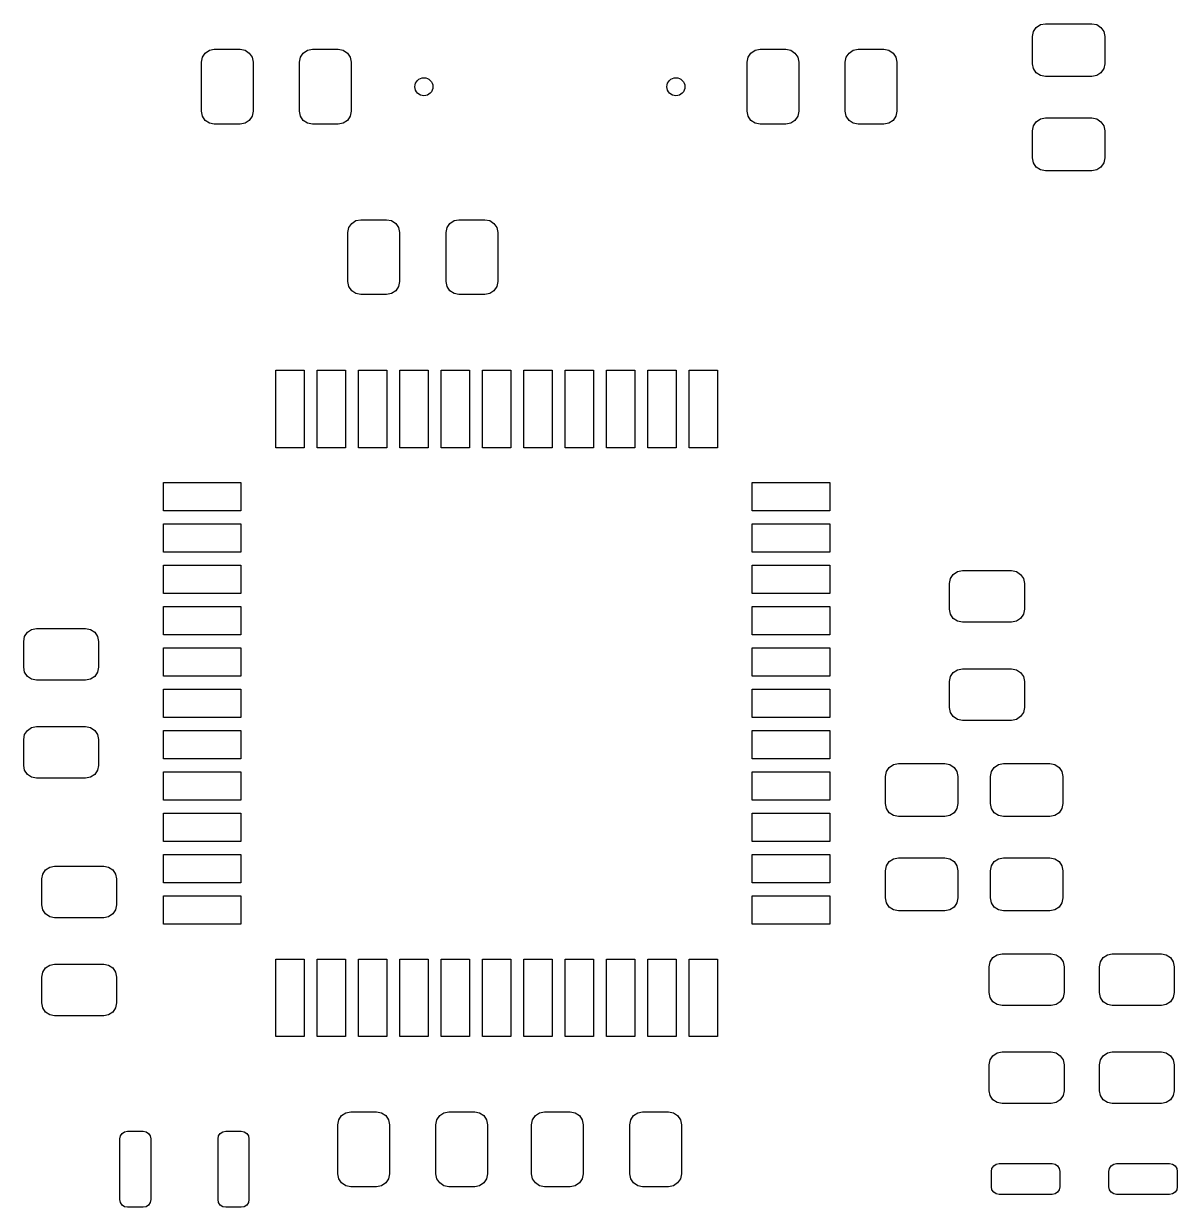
# Model space of a CAD drawing. Extents: x 3.96 to 7.45, y -4.81 to -2.98.
# Drawn here: x 5.82 to 6.7, y -3.924 to -3.021 of the extents above; entities that cross this region are included whole.
import ezdxf

# ---------------------------------------------------------------- set-up
doc = ezdxf.new("R2010")
doc.units = 0
doc.header["$MEASUREMENT"] = 0
doc.layers.add('BLACK', color=7, linetype='CONTINUOUS')

msp = doc.modelspace()

# ---------------------------------------------------------------- linework, layer by layer
at = {"layer": 'BLACK', "linetype": 'CONTINUOUS'}
for p, q in [((6.592, -3.0243), (6.59519, -3.02216)), ((6.59519, -3.02216), (6.59896, -3.02141)), ((6.59896, -3.02141), (6.63439, -3.02141)), ((6.63439, -3.02141), (6.63816, -3.02216)), ((6.63816, -3.02216), (6.64135, -3.0243)), ((6.58912, -3.03126), (6.58986, -3.02749)), ((6.58912, -3.05193), (6.58912, -3.03126)), ((6.58986, -3.02749), (6.592, -3.0243)), ((6.64135, -3.0243), (6.64348, -3.02749)), ((6.64348, -3.02749), (6.64423, -3.03126)), ((6.64423, -3.03126), (6.64423, -3.05193)), ((5.95559, -3.05082), (5.95634, -3.04705)), ((5.95634, -3.04705), (5.95847, -3.04386)), ((5.95847, -3.04386), (5.96166, -3.04172)), ((5.96166, -3.04172), (5.96543, -3.04097)), ((5.96543, -3.04097), (5.98512, -3.04097)), ((5.98512, -3.04097), (5.98888, -3.04172)), ((5.98888, -3.04172), (5.99208, -3.04386)), ((5.99208, -3.04386), (5.99421, -3.04705)), ((5.99421, -3.04705), (5.99496, -3.05082)), ((6.03039, -3.05082), (6.03114, -3.04705)), ((6.03114, -3.04705), (6.03327, -3.04386)), ((6.03327, -3.04386), (6.03647, -3.04172)), ((6.03647, -3.04172), (6.04023, -3.04097)), ((6.04023, -3.04097), (6.05992, -3.04097)), ((6.05992, -3.04097), (6.06369, -3.04172)), ((6.06369, -3.04172), (6.06688, -3.04386)), ((6.06688, -3.04386), (6.06901, -3.04705)), ((6.06901, -3.04705), (6.06976, -3.05082)), ((6.37159, -3.05082), (6.37234, -3.04705)), ((6.37234, -3.04705), (6.37447, -3.04386)), ((6.37447, -3.04386), (6.37766, -3.04172)), ((6.37766, -3.04172), (6.38143, -3.04097)), ((6.38143, -3.04097), (6.40112, -3.04097)), ((6.40112, -3.04097), (6.40488, -3.04172)), ((6.40488, -3.04172), (6.40808, -3.04386)), ((6.40808, -3.04386), (6.41021, -3.04705)), ((6.41021, -3.04705), (6.41096, -3.05082)), ((6.44639, -3.05082), (6.44714, -3.04705)), ((6.44714, -3.04705), (6.44927, -3.04386)), ((6.44927, -3.04386), (6.45247, -3.04172)), ((6.45247, -3.04172), (6.45623, -3.04097)), ((6.45623, -3.04097), (6.47592, -3.04097)), ((6.47592, -3.04097), (6.47969, -3.04172)), ((6.47969, -3.04172), (6.48288, -3.04386)), ((6.48288, -3.04386), (6.48501, -3.04705)), ((6.48501, -3.04705), (6.48576, -3.05082)), ((5.95559, -3.08822), (5.95559, -3.05082)), ((5.99496, -3.05082), (5.99496, -3.08822)), ((6.03039, -3.08822), (6.03039, -3.05082)), ((6.06976, -3.05082), (6.06976, -3.08822)), ((6.37159, -3.08822), (6.37159, -3.05082)), ((6.41096, -3.05082), (6.41096, -3.08822)), ((6.44639, -3.08822), (6.44639, -3.05082)), ((6.48576, -3.05082), (6.48576, -3.08822)), ((6.58986, -3.05569), (6.58912, -3.05193)), ((6.592, -3.05889), (6.58986, -3.05569)), ((6.64348, -3.05569), (6.64135, -3.05889)), ((6.64423, -3.05193), (6.64348, -3.05569)), ((6.59519, -3.06102), (6.592, -3.05889)), ((6.59896, -3.06177), (6.59519, -3.06102)), ((6.63439, -3.06177), (6.59896, -3.06177)), ((6.63816, -3.06102), (6.63439, -3.06177)), ((6.64135, -3.05889), (6.63816, -3.06102)), ((5.95634, -3.09198), (5.95559, -3.08822)), ((5.95847, -3.09518), (5.95634, -3.09198)), ((5.99421, -3.09198), (5.99208, -3.09518)), ((5.99496, -3.08822), (5.99421, -3.09198)), ((6.03114, -3.09198), (6.03039, -3.08822)), ((6.03327, -3.09518), (6.03114, -3.09198)), ((6.06901, -3.09198), (6.06688, -3.09518)), ((6.06976, -3.08822), (6.06901, -3.09198)), ((6.37234, -3.09198), (6.37159, -3.08822)), ((6.37447, -3.09518), (6.37234, -3.09198)), ((6.41021, -3.09198), (6.40808, -3.09518)), ((6.41096, -3.08822), (6.41021, -3.09198)), ((6.44714, -3.09198), (6.44639, -3.08822)), ((6.44927, -3.09518), (6.44714, -3.09198)), ((6.48501, -3.09198), (6.48288, -3.09518)), ((6.48576, -3.08822), (6.48501, -3.09198)), ((6.592, -3.09615), (6.59519, -3.09401)), ((6.59519, -3.09401), (6.59896, -3.09326)), ((6.59896, -3.09326), (6.63439, -3.09326)), ((6.63439, -3.09326), (6.63816, -3.09401)), ((6.63816, -3.09401), (6.64135, -3.09615)), ((5.96166, -3.09731), (5.95847, -3.09518)), ((5.96543, -3.09806), (5.96166, -3.09731)), ((5.98512, -3.09806), (5.96543, -3.09806)), ((5.98888, -3.09731), (5.98512, -3.09806)), ((5.99208, -3.09518), (5.98888, -3.09731)), ((6.03647, -3.09731), (6.03327, -3.09518)), ((6.04023, -3.09806), (6.03647, -3.09731)), ((6.05992, -3.09806), (6.04023, -3.09806)), ((6.06369, -3.09731), (6.05992, -3.09806)), ((6.06688, -3.09518), (6.06369, -3.09731)), ((6.37766, -3.09731), (6.37447, -3.09518)), ((6.38143, -3.09806), (6.37766, -3.09731)), ((6.40112, -3.09806), (6.38143, -3.09806)), ((6.40488, -3.09731), (6.40112, -3.09806)), ((6.40808, -3.09518), (6.40488, -3.09731)), ((6.45247, -3.09731), (6.44927, -3.09518)), ((6.45623, -3.09806), (6.45247, -3.09731)), ((6.47592, -3.09806), (6.45623, -3.09806)), ((6.47969, -3.09731), (6.47592, -3.09806)), ((6.48288, -3.09518), (6.47969, -3.09731)), ((6.58912, -3.10311), (6.58986, -3.09934)), ((6.58912, -3.12378), (6.58912, -3.10311)), ((6.58986, -3.09934), (6.592, -3.09615)), ((6.64135, -3.09615), (6.64348, -3.09934)), ((6.64348, -3.09934), (6.64423, -3.10311)), ((6.64423, -3.10311), (6.64423, -3.12378)), ((6.58986, -3.12754), (6.58912, -3.12378)), ((6.592, -3.13074), (6.58986, -3.12754)), ((6.64348, -3.12754), (6.64135, -3.13074)), ((6.64423, -3.12378), (6.64348, -3.12754)), ((6.59519, -3.13287), (6.592, -3.13074)), ((6.59896, -3.13362), (6.59519, -3.13287)), ((6.63439, -3.13362), (6.59896, -3.13362)), ((6.63816, -3.13287), (6.63439, -3.13362)), ((6.64135, -3.13074), (6.63816, -3.13287)), ((6.06804, -3.17689), (6.07017, -3.1737)), ((6.07017, -3.1737), (6.07336, -3.17157)), ((6.07336, -3.17157), (6.07713, -3.17082)), ((6.07713, -3.17082), (6.09682, -3.17082)), ((6.09682, -3.17082), (6.10058, -3.17157)), ((6.10058, -3.17157), (6.10378, -3.1737)), ((6.10378, -3.1737), (6.10591, -3.17689)), ((6.14284, -3.17689), (6.14497, -3.1737)), ((6.14497, -3.1737), (6.14817, -3.17157)), ((6.14817, -3.17157), (6.15193, -3.17082)), ((6.15193, -3.17082), (6.17162, -3.17082)), ((6.17162, -3.17082), (6.17539, -3.17157)), ((6.17539, -3.17157), (6.17858, -3.1737)), ((6.17858, -3.1737), (6.18071, -3.17689)), ((6.06729, -3.18066), (6.06804, -3.17689)), ((6.06729, -3.21806), (6.06729, -3.18066)), ((6.10591, -3.17689), (6.10666, -3.18066)), ((6.10666, -3.18066), (6.10666, -3.21806)), ((6.14209, -3.18066), (6.14284, -3.17689)), ((6.14209, -3.21806), (6.14209, -3.18066)), ((6.18071, -3.17689), (6.18146, -3.18066)), ((6.18146, -3.18066), (6.18146, -3.21806)), ((6.06804, -3.22183), (6.06729, -3.21806)), ((6.10666, -3.21806), (6.10591, -3.22183)), ((6.14284, -3.22183), (6.14209, -3.21806)), ((6.18146, -3.21806), (6.18071, -3.22183)), ((6.07017, -3.22502), (6.06804, -3.22183)), ((6.07336, -3.22715), (6.07017, -3.22502)), ((6.07713, -3.2279), (6.07336, -3.22715)), ((6.09682, -3.2279), (6.07713, -3.2279)), ((6.10058, -3.22715), (6.09682, -3.2279)), ((6.10378, -3.22502), (6.10058, -3.22715)), ((6.10591, -3.22183), (6.10378, -3.22502)), ((6.14497, -3.22502), (6.14284, -3.22183)), ((6.14817, -3.22715), (6.14497, -3.22502)), ((6.15193, -3.2279), (6.14817, -3.22715)), ((6.17162, -3.2279), (6.15193, -3.2279)), ((6.17539, -3.22715), (6.17162, -3.2279)), ((6.17858, -3.22502), (6.17539, -3.22715)), ((6.18071, -3.22183), (6.17858, -3.22502)), ((6.01237, -3.34463), (6.01237, -3.28558)), ((6.01237, -3.28558), (6.03402, -3.28558)), ((6.03402, -3.28558), (6.03402, -3.34463)), ((6.04386, -3.34463), (6.04386, -3.28558)), ((6.04386, -3.28558), (6.06552, -3.28558)), ((6.06552, -3.28558), (6.06552, -3.34463)), ((6.07536, -3.34463), (6.07536, -3.28558)), ((6.07536, -3.28558), (6.09701, -3.28558)), ((6.09701, -3.28558), (6.09701, -3.34463)), ((6.10686, -3.34463), (6.10686, -3.28558)), ((6.10686, -3.28558), (6.12851, -3.28558)), ((6.12851, -3.28558), (6.12851, -3.34463)), ((6.13835, -3.34463), (6.13835, -3.28558)), ((6.13835, -3.28558), (6.16001, -3.28558)), ((6.16001, -3.28558), (6.16001, -3.34463)), ((6.16985, -3.34463), (6.16985, -3.28558)), ((6.16985, -3.28558), (6.1915, -3.28558)), ((6.1915, -3.28558), (6.1915, -3.34463)), ((6.20134, -3.34463), (6.20134, -3.28558)), ((6.20134, -3.28558), (6.223, -3.28558)), ((6.223, -3.28558), (6.223, -3.34463)), ((6.23284, -3.34463), (6.23284, -3.28558)), ((6.23284, -3.28558), (6.25449, -3.28558)), ((6.25449, -3.28558), (6.25449, -3.34463)), ((6.26434, -3.34463), (6.26434, -3.28558)), ((6.26434, -3.28558), (6.28599, -3.28558)), ((6.28599, -3.28558), (6.28599, -3.34463)), ((6.29583, -3.34463), (6.29583, -3.28558)), ((6.29583, -3.28558), (6.31749, -3.28558)), ((6.31749, -3.28558), (6.31749, -3.34463)), ((6.32733, -3.34463), (6.32733, -3.28558)), ((6.32733, -3.28558), (6.34898, -3.28558)), ((6.34898, -3.28558), (6.34898, -3.34463)), ((6.03402, -3.34463), (6.01237, -3.34463)), ((6.06552, -3.34463), (6.04386, -3.34463)), ((6.09701, -3.34463), (6.07536, -3.34463)), ((6.12851, -3.34463), (6.10686, -3.34463)), ((6.16001, -3.34463), (6.13835, -3.34463)), ((6.1915, -3.34463), (6.16985, -3.34463)), ((6.223, -3.34463), (6.20134, -3.34463)), ((6.25449, -3.34463), (6.23284, -3.34463)), ((6.28599, -3.34463), (6.26434, -3.34463)), ((6.31749, -3.34463), (6.29583, -3.34463)), ((6.34898, -3.34463), (6.32733, -3.34463)), ((5.92674, -3.39286), (5.92674, -3.37121)), ((5.92674, -3.37121), (5.98579, -3.37121)), ((5.98579, -3.37121), (5.98579, -3.39286)), ((6.37556, -3.39286), (6.37556, -3.37121)), ((6.37556, -3.37121), (6.43461, -3.37121)), ((6.43461, -3.37121), (6.43461, -3.39286)), ((5.98579, -3.39286), (5.92674, -3.39286)), ((6.43461, -3.39286), (6.37556, -3.39286)), ((5.92674, -3.42436), (5.92674, -3.40271)), ((5.92674, -3.40271), (5.98579, -3.40271)), ((5.98579, -3.40271), (5.98579, -3.42436)), ((6.37556, -3.42436), (6.37556, -3.40271)), ((6.37556, -3.40271), (6.43461, -3.40271)), ((6.43461, -3.40271), (6.43461, -3.42436)), ((5.98579, -3.42436), (5.92674, -3.42436)), ((6.43461, -3.42436), (6.37556, -3.42436)), ((5.92674, -3.45586), (5.92674, -3.4342)), ((5.92674, -3.4342), (5.98579, -3.4342)), ((5.98579, -3.4342), (5.98579, -3.45586)), ((6.37556, -3.45586), (6.37556, -3.4342)), ((6.37556, -3.4342), (6.43461, -3.4342)), ((6.43461, -3.4342), (6.43461, -3.45586)), ((6.52583, -3.44812), (6.52658, -3.44435)), ((6.52658, -3.44435), (6.52872, -3.44116)), ((6.52872, -3.44116), (6.53191, -3.43902)), ((6.53191, -3.43902), (6.53567, -3.43827)), ((6.53567, -3.43827), (6.57308, -3.43827)), ((6.57308, -3.43827), (6.57684, -3.43902)), ((6.57684, -3.43902), (6.58004, -3.44116)), ((6.58004, -3.44116), (6.58217, -3.44435)), ((6.58217, -3.44435), (6.58292, -3.44812)), ((6.52583, -3.4678), (6.52583, -3.44812)), ((6.58292, -3.44812), (6.58292, -3.4678)), ((5.98579, -3.45586), (5.92674, -3.45586)), ((6.43461, -3.45586), (6.37556, -3.45586)), ((5.92674, -3.48735), (5.92674, -3.4657)), ((5.92674, -3.4657), (5.98579, -3.4657)), ((5.98579, -3.4657), (5.98579, -3.48735)), ((6.37556, -3.48735), (6.37556, -3.4657)), ((6.37556, -3.4657), (6.43461, -3.4657)), ((6.43461, -3.4657), (6.43461, -3.48735)), ((6.52658, -3.47157), (6.52583, -3.4678)), ((6.52872, -3.47476), (6.52658, -3.47157)), ((6.58217, -3.47157), (6.58004, -3.47476)), ((6.58292, -3.4678), (6.58217, -3.47157)), ((5.82621, -3.48318), (5.82997, -3.48243)), ((5.82997, -3.48243), (5.86738, -3.48243)), ((5.86738, -3.48243), (5.87114, -3.48318)), ((6.53191, -3.47689), (6.52872, -3.47476)), ((6.53567, -3.47764), (6.53191, -3.47689)), ((6.57308, -3.47764), (6.53567, -3.47764)), ((6.57684, -3.47689), (6.57308, -3.47764)), ((6.58004, -3.47476), (6.57684, -3.47689)), ((5.82013, -3.49227), (5.82088, -3.48851)), ((5.82088, -3.48851), (5.82301, -3.48531)), ((5.82301, -3.48531), (5.82621, -3.48318)), ((5.87114, -3.48318), (5.87434, -3.48531)), ((5.87434, -3.48531), (5.87647, -3.48851)), ((5.87647, -3.48851), (5.87722, -3.49227)), ((5.98579, -3.48735), (5.92674, -3.48735)), ((6.43461, -3.48735), (6.37556, -3.48735)), ((5.82013, -3.51196), (5.82013, -3.49227)), ((5.87722, -3.49227), (5.87722, -3.51196)), ((5.92674, -3.51885), (5.92674, -3.49719)), ((5.92674, -3.49719), (5.98579, -3.49719)), ((5.98579, -3.49719), (5.98579, -3.51885)), ((6.37556, -3.51885), (6.37556, -3.49719)), ((6.37556, -3.49719), (6.43461, -3.49719)), ((6.43461, -3.49719), (6.43461, -3.51885)), ((5.82088, -3.51572), (5.82013, -3.51196)), ((5.82301, -3.51892), (5.82088, -3.51572)), ((5.87647, -3.51572), (5.87434, -3.51892)), ((5.87722, -3.51196), (5.87647, -3.51572)), ((6.52658, -3.51915), (6.52872, -3.51596)), ((6.52872, -3.51596), (6.53191, -3.51383)), ((6.53191, -3.51383), (6.53567, -3.51308)), ((6.53567, -3.51308), (6.57308, -3.51308)), ((6.57308, -3.51308), (6.57684, -3.51383)), ((6.57684, -3.51383), (6.58004, -3.51596)), ((6.58004, -3.51596), (6.58217, -3.51915)), ((5.82621, -3.52105), (5.82301, -3.51892)), ((5.82997, -3.5218), (5.82621, -3.52105)), ((5.86738, -3.5218), (5.82997, -3.5218)), ((5.87114, -3.52105), (5.86738, -3.5218)), ((5.87434, -3.51892), (5.87114, -3.52105)), ((5.98579, -3.51885), (5.92674, -3.51885)), ((6.43461, -3.51885), (6.37556, -3.51885)), ((6.52583, -3.52292), (6.52658, -3.51915)), ((6.52583, -3.5426), (6.52583, -3.52292)), ((6.58217, -3.51915), (6.58292, -3.52292)), ((6.58292, -3.52292), (6.58292, -3.5426)), ((5.92674, -3.55034), (5.92674, -3.52869)), ((5.92674, -3.52869), (5.98579, -3.52869)), ((5.98579, -3.52869), (5.98579, -3.55034)), ((6.37556, -3.55034), (6.37556, -3.52869)), ((6.37556, -3.52869), (6.43461, -3.52869)), ((6.43461, -3.52869), (6.43461, -3.55034)), ((6.52658, -3.54637), (6.52583, -3.5426)), ((6.58292, -3.5426), (6.58217, -3.54637)), ((5.98579, -3.55034), (5.92674, -3.55034)), ((6.43461, -3.55034), (6.37556, -3.55034)), ((6.52872, -3.54956), (6.52658, -3.54637)), ((6.53191, -3.5517), (6.52872, -3.54956)), ((6.53567, -3.55245), (6.53191, -3.5517)), ((6.57308, -3.55245), (6.53567, -3.55245)), ((6.57684, -3.5517), (6.57308, -3.55245)), ((6.58004, -3.54956), (6.57684, -3.5517)), ((6.58217, -3.54637), (6.58004, -3.54956)), ((5.82013, -3.56708), (5.82088, -3.56331)), ((5.82088, -3.56331), (5.82301, -3.56012)), ((5.82301, -3.56012), (5.82621, -3.55798)), ((5.82621, -3.55798), (5.82997, -3.55723)), ((5.82997, -3.55723), (5.86738, -3.55723)), ((5.86738, -3.55723), (5.87114, -3.55798)), ((5.87114, -3.55798), (5.87434, -3.56012)), ((5.87434, -3.56012), (5.87647, -3.56331)), ((5.87647, -3.56331), (5.87722, -3.56708)), ((5.92674, -3.58184), (5.92674, -3.56019)), ((5.92674, -3.56019), (5.98579, -3.56019)), ((5.98579, -3.56019), (5.98579, -3.58184)), ((6.37556, -3.58184), (6.37556, -3.56019)), ((6.37556, -3.56019), (6.43461, -3.56019)), ((6.43461, -3.56019), (6.43461, -3.58184)), ((5.82013, -3.58676), (5.82013, -3.56708)), ((5.87722, -3.56708), (5.87722, -3.58676)), ((5.98579, -3.58184), (5.92674, -3.58184)), ((6.43461, -3.58184), (6.37556, -3.58184)), ((5.82088, -3.59053), (5.82013, -3.58676)), ((5.82301, -3.59372), (5.82088, -3.59053)), ((5.87647, -3.59053), (5.87434, -3.59372)), ((5.87722, -3.58676), (5.87647, -3.59053)), ((6.47786, -3.59149), (6.48, -3.5883)), ((6.48, -3.5883), (6.48319, -3.58616)), ((6.48319, -3.58616), (6.48696, -3.58541)), ((6.48696, -3.58541), (6.52239, -3.58541)), ((6.52239, -3.58541), (6.52616, -3.58616)), ((6.52616, -3.58616), (6.52935, -3.5883)), ((6.52935, -3.5883), (6.53148, -3.59149)), ((6.55786, -3.59149), (6.56, -3.5883)), ((6.56, -3.5883), (6.56319, -3.58616)), ((6.56319, -3.58616), (6.56696, -3.58541)), ((6.56696, -3.58541), (6.60239, -3.58541)), ((6.60239, -3.58541), (6.60616, -3.58616)), ((6.60616, -3.58616), (6.60935, -3.5883)), ((6.60935, -3.5883), (6.61148, -3.59149)), ((5.82621, -3.59585), (5.82301, -3.59372)), ((5.82997, -3.5966), (5.82621, -3.59585)), ((5.86738, -3.5966), (5.82997, -3.5966)), ((5.87114, -3.59585), (5.86738, -3.5966)), ((5.87434, -3.59372), (5.87114, -3.59585)), ((5.92674, -3.61334), (5.92674, -3.59168)), ((5.92674, -3.59168), (5.98579, -3.59168)), ((5.98579, -3.59168), (5.98579, -3.61334)), ((6.37556, -3.61334), (6.37556, -3.59168)), ((6.37556, -3.59168), (6.43461, -3.59168)), ((6.43461, -3.59168), (6.43461, -3.61334)), ((6.47712, -3.59526), (6.47786, -3.59149)), ((6.47712, -3.61593), (6.47712, -3.59526)), ((6.53148, -3.59149), (6.53223, -3.59526)), ((6.53223, -3.59526), (6.53223, -3.61593)), ((6.55712, -3.59526), (6.55786, -3.59149)), ((6.55712, -3.61593), (6.55712, -3.59526)), ((6.61148, -3.59149), (6.61223, -3.59526)), ((6.61223, -3.59526), (6.61223, -3.61593)), ((5.98579, -3.61334), (5.92674, -3.61334)), ((6.43461, -3.61334), (6.37556, -3.61334)), ((6.47786, -3.61969), (6.47712, -3.61593)), ((6.53223, -3.61593), (6.53148, -3.61969)), ((6.55786, -3.61969), (6.55712, -3.61593)), ((6.61223, -3.61593), (6.61148, -3.61969)), ((5.92674, -3.64483), (5.92674, -3.62318)), ((5.92674, -3.62318), (5.98579, -3.62318)), ((5.98579, -3.62318), (5.98579, -3.64483)), ((6.37556, -3.64483), (6.37556, -3.62318)), ((6.37556, -3.62318), (6.43461, -3.62318)), ((6.43461, -3.62318), (6.43461, -3.64483)), ((6.48, -3.62289), (6.47786, -3.61969)), ((6.48319, -3.62502), (6.48, -3.62289)), ((6.48696, -3.62577), (6.48319, -3.62502)), ((6.52239, -3.62577), (6.48696, -3.62577)), ((6.52616, -3.62502), (6.52239, -3.62577)), ((6.52935, -3.62289), (6.52616, -3.62502)), ((6.53148, -3.61969), (6.52935, -3.62289)), ((6.56, -3.62289), (6.55786, -3.61969)), ((6.56319, -3.62502), (6.56, -3.62289)), ((6.56696, -3.62577), (6.56319, -3.62502)), ((6.60239, -3.62577), (6.56696, -3.62577)), ((6.60616, -3.62502), (6.60239, -3.62577)), ((6.60935, -3.62289), (6.60616, -3.62502)), ((6.61148, -3.61969), (6.60935, -3.62289)), ((5.98579, -3.64483), (5.92674, -3.64483)), ((6.43461, -3.64483), (6.37556, -3.64483)), ((5.92674, -3.67633), (5.92674, -3.65467)), ((5.92674, -3.65467), (5.98579, -3.65467)), ((5.98579, -3.65467), (5.98579, -3.67633)), ((6.37556, -3.67633), (6.37556, -3.65467)), ((6.37556, -3.65467), (6.43461, -3.65467)), ((6.43461, -3.65467), (6.43461, -3.67633)), ((6.47786, -3.66334), (6.48, -3.66015)), ((6.48, -3.66015), (6.48319, -3.65801)), ((6.48319, -3.65801), (6.48696, -3.65726)), ((6.48696, -3.65726), (6.52239, -3.65726)), ((6.52239, -3.65726), (6.52616, -3.65801)), ((6.52616, -3.65801), (6.52935, -3.66015)), ((6.52935, -3.66015), (6.53148, -3.66334)), ((6.55786, -3.66334), (6.56, -3.66015)), ((6.56, -3.66015), (6.56319, -3.65801)), ((6.56319, -3.65801), (6.56696, -3.65726)), ((6.56696, -3.65726), (6.60239, -3.65726)), ((6.60239, -3.65726), (6.60616, -3.65801)), ((6.60616, -3.65801), (6.60935, -3.66015)), ((6.60935, -3.66015), (6.61148, -3.66334)), ((5.83391, -3.67334), (5.83466, -3.66958)), ((5.83466, -3.66958), (5.83679, -3.66638)), ((5.83679, -3.66638), (5.83999, -3.66425)), ((5.83999, -3.66425), (5.84375, -3.6635)), ((5.84375, -3.6635), (5.88116, -3.6635)), ((5.88116, -3.6635), (5.88492, -3.66425)), ((5.88492, -3.66425), (5.88811, -3.66638)), ((5.88811, -3.66638), (5.89025, -3.66958)), ((5.89025, -3.66958), (5.891, -3.67334)), ((6.47712, -3.66711), (6.47786, -3.66334)), ((6.47712, -3.68778), (6.47712, -3.66711)), ((6.53148, -3.66334), (6.53223, -3.66711)), ((6.53223, -3.66711), (6.53223, -3.68778)), ((6.55712, -3.66711), (6.55786, -3.66334)), ((6.55712, -3.68778), (6.55712, -3.66711)), ((6.61148, -3.66334), (6.61223, -3.66711)), ((6.61223, -3.66711), (6.61223, -3.68778)), ((5.83391, -3.69303), (5.83391, -3.67334)), ((5.891, -3.67334), (5.891, -3.69303)), ((5.98579, -3.67633), (5.92674, -3.67633)), ((6.43461, -3.67633), (6.37556, -3.67633)), ((5.92674, -3.70782), (5.92674, -3.68617)), ((5.92674, -3.68617), (5.98579, -3.68617)), ((5.98579, -3.68617), (5.98579, -3.70782)), ((6.37556, -3.70782), (6.37556, -3.68617)), ((6.37556, -3.68617), (6.43461, -3.68617)), ((6.43461, -3.68617), (6.43461, -3.70782)), ((6.47786, -3.69154), (6.47712, -3.68778)), ((6.53223, -3.68778), (6.53148, -3.69154)), ((6.55786, -3.69154), (6.55712, -3.68778)), ((6.61223, -3.68778), (6.61148, -3.69154)), ((5.83466, -3.6968), (5.83391, -3.69303)), ((5.83679, -3.69999), (5.83466, -3.6968)), ((5.89025, -3.6968), (5.88811, -3.69999)), ((5.891, -3.69303), (5.89025, -3.6968)), ((6.48, -3.69474), (6.47786, -3.69154)), ((6.48319, -3.69687), (6.48, -3.69474)), ((6.48696, -3.69762), (6.48319, -3.69687)), ((6.52239, -3.69762), (6.48696, -3.69762)), ((6.52616, -3.69687), (6.52239, -3.69762)), ((6.52935, -3.69474), (6.52616, -3.69687)), ((6.53148, -3.69154), (6.52935, -3.69474)), ((6.56, -3.69474), (6.55786, -3.69154)), ((6.56319, -3.69687), (6.56, -3.69474)), ((6.56696, -3.69762), (6.56319, -3.69687)), ((6.60239, -3.69762), (6.56696, -3.69762)), ((6.60616, -3.69687), (6.60239, -3.69762)), ((6.60935, -3.69474), (6.60616, -3.69687)), ((6.61148, -3.69154), (6.60935, -3.69474)), ((5.83999, -3.70212), (5.83679, -3.69999)), ((5.84375, -3.70287), (5.83999, -3.70212)), ((5.88116, -3.70287), (5.84375, -3.70287)), ((5.88492, -3.70212), (5.88116, -3.70287)), ((5.88811, -3.69999), (5.88492, -3.70212)), ((5.98579, -3.70782), (5.92674, -3.70782)), ((6.43461, -3.70782), (6.37556, -3.70782)), ((6.01237, -3.79345), (6.01237, -3.7344)), ((6.01237, -3.7344), (6.03402, -3.7344)), ((6.03402, -3.7344), (6.03402, -3.79345)), ((6.04386, -3.79345), (6.04386, -3.7344)), ((6.04386, -3.7344), (6.06552, -3.7344)), ((6.06552, -3.7344), (6.06552, -3.79345)), ((6.07536, -3.79345), (6.07536, -3.7344)), ((6.07536, -3.7344), (6.09701, -3.7344)), ((6.09701, -3.7344), (6.09701, -3.79345)), ((6.10686, -3.79345), (6.10686, -3.7344)), ((6.10686, -3.7344), (6.12851, -3.7344)), ((6.12851, -3.7344), (6.12851, -3.79345)), ((6.13835, -3.79345), (6.13835, -3.7344)), ((6.13835, -3.7344), (6.16001, -3.7344)), ((6.16001, -3.7344), (6.16001, -3.79345)), ((6.16985, -3.79345), (6.16985, -3.7344)), ((6.16985, -3.7344), (6.1915, -3.7344)), ((6.1915, -3.7344), (6.1915, -3.79345)), ((6.20134, -3.79345), (6.20134, -3.7344)), ((6.20134, -3.7344), (6.223, -3.7344)), ((6.223, -3.7344), (6.223, -3.79345)), ((6.23284, -3.79345), (6.23284, -3.7344)), ((6.23284, -3.7344), (6.25449, -3.7344)), ((6.25449, -3.7344), (6.25449, -3.79345)), ((6.26434, -3.79345), (6.26434, -3.7344)), ((6.26434, -3.7344), (6.28599, -3.7344)), ((6.28599, -3.7344), (6.28599, -3.79345)), ((6.29583, -3.79345), (6.29583, -3.7344)), ((6.29583, -3.7344), (6.31749, -3.7344)), ((6.31749, -3.7344), (6.31749, -3.79345)), ((6.32733, -3.79345), (6.32733, -3.7344)), ((6.32733, -3.7344), (6.34898, -3.7344)), ((6.34898, -3.7344), (6.34898, -3.79345)), ((6.55688, -3.73651), (6.55901, -3.73331)), ((6.55901, -3.73331), (6.56221, -3.73118)), ((6.56221, -3.73118), (6.56597, -3.73043)), ((6.56597, -3.73043), (6.60338, -3.73043)), ((6.60338, -3.73043), (6.60714, -3.73118)), ((6.60714, -3.73118), (6.61034, -3.73331)), ((6.61034, -3.73331), (6.61247, -3.73651)), ((6.64088, -3.73651), (6.64301, -3.73331)), ((6.64301, -3.73331), (6.64621, -3.73118)), ((6.64621, -3.73118), (6.64997, -3.73043)), ((6.64997, -3.73043), (6.68738, -3.73043)), ((6.68738, -3.73043), (6.69114, -3.73118)), ((6.69114, -3.73118), (6.69434, -3.73331)), ((6.69434, -3.73331), (6.69647, -3.73651)), ((5.83466, -3.74438), (5.83679, -3.74119)), ((5.83679, -3.74119), (5.83999, -3.73905)), ((5.83999, -3.73905), (5.84375, -3.7383)), ((5.84375, -3.7383), (5.88116, -3.7383)), ((5.88116, -3.7383), (5.88492, -3.73905)), ((5.88492, -3.73905), (5.88811, -3.74119)), ((5.88811, -3.74119), (5.89025, -3.74438)), ((6.55613, -3.74027), (6.55688, -3.73651)), ((6.55613, -3.75996), (6.55613, -3.74027)), ((6.61247, -3.73651), (6.61322, -3.74027)), ((6.61322, -3.74027), (6.61322, -3.75996)), ((6.64013, -3.74027), (6.64088, -3.73651)), ((6.64013, -3.75996), (6.64013, -3.74027)), ((6.69647, -3.73651), (6.69722, -3.74027)), ((6.69722, -3.74027), (6.69722, -3.75996)), ((5.83391, -3.74815), (5.83466, -3.74438)), ((5.83391, -3.76783), (5.83391, -3.74815)), ((5.89025, -3.74438), (5.891, -3.74815)), ((5.891, -3.74815), (5.891, -3.76783)), ((6.55688, -3.76372), (6.55613, -3.75996)), ((6.61322, -3.75996), (6.61247, -3.76372)), ((6.64088, -3.76372), (6.64013, -3.75996)), ((6.69722, -3.75996), (6.69647, -3.76372)), ((5.83466, -3.7716), (5.83391, -3.76783)), ((5.891, -3.76783), (5.89025, -3.7716)), ((6.55901, -3.76692), (6.55688, -3.76372)), ((6.56221, -3.76905), (6.55901, -3.76692)), ((6.56597, -3.7698), (6.56221, -3.76905)), ((6.60338, -3.7698), (6.56597, -3.7698)), ((6.60714, -3.76905), (6.60338, -3.7698)), ((6.61034, -3.76692), (6.60714, -3.76905)), ((6.61247, -3.76372), (6.61034, -3.76692)), ((6.64301, -3.76692), (6.64088, -3.76372)), ((6.64621, -3.76905), (6.64301, -3.76692)), ((6.64997, -3.7698), (6.64621, -3.76905)), ((6.68738, -3.7698), (6.64997, -3.7698)), ((6.69114, -3.76905), (6.68738, -3.7698)), ((6.69434, -3.76692), (6.69114, -3.76905)), ((6.69647, -3.76372), (6.69434, -3.76692)), ((5.83679, -3.77479), (5.83466, -3.7716)), ((5.83999, -3.77693), (5.83679, -3.77479)), ((5.84375, -3.77767), (5.83999, -3.77693)), ((5.88116, -3.77767), (5.84375, -3.77767)), ((5.88492, -3.77693), (5.88116, -3.77767)), ((5.88811, -3.77479), (5.88492, -3.77693)), ((5.89025, -3.7716), (5.88811, -3.77479)), ((6.03402, -3.79345), (6.01237, -3.79345)), ((6.06552, -3.79345), (6.04386, -3.79345)), ((6.09701, -3.79345), (6.07536, -3.79345)), ((6.12851, -3.79345), (6.10686, -3.79345)), ((6.16001, -3.79345), (6.13835, -3.79345)), ((6.1915, -3.79345), (6.16985, -3.79345)), ((6.223, -3.79345), (6.20134, -3.79345)), ((6.25449, -3.79345), (6.23284, -3.79345)), ((6.28599, -3.79345), (6.26434, -3.79345)), ((6.31749, -3.79345), (6.29583, -3.79345)), ((6.34898, -3.79345), (6.32733, -3.79345)), ((6.55901, -3.80812), (6.56221, -3.80598)), ((6.56221, -3.80598), (6.56597, -3.80523)), ((6.56597, -3.80523), (6.60338, -3.80523)), ((6.60338, -3.80523), (6.60714, -3.80598)), ((6.60714, -3.80598), (6.61034, -3.80812)), ((6.64301, -3.80812), (6.64621, -3.80598)), ((6.64621, -3.80598), (6.64997, -3.80523)), ((6.64997, -3.80523), (6.68738, -3.80523)), ((6.68738, -3.80523), (6.69114, -3.80598)), ((6.69114, -3.80598), (6.69434, -3.80812)), ((6.55613, -3.81508), (6.55688, -3.81131)), ((6.55613, -3.83476), (6.55613, -3.81508)), ((6.55688, -3.81131), (6.55901, -3.80812)), ((6.61034, -3.80812), (6.61247, -3.81131)), ((6.61247, -3.81131), (6.61322, -3.81508)), ((6.61322, -3.81508), (6.61322, -3.83476)), ((6.64013, -3.81508), (6.64088, -3.81131)), ((6.64013, -3.83476), (6.64013, -3.81508)), ((6.64088, -3.81131), (6.64301, -3.80812)), ((6.69434, -3.80812), (6.69647, -3.81131)), ((6.69647, -3.81131), (6.69722, -3.81508)), ((6.69722, -3.81508), (6.69722, -3.83476)), ((6.55688, -3.83853), (6.55613, -3.83476)), ((6.55901, -3.84172), (6.55688, -3.83853)), ((6.56221, -3.84385), (6.55901, -3.84172)), ((6.61034, -3.84172), (6.60714, -3.84385)), ((6.61247, -3.83853), (6.61034, -3.84172)), ((6.61322, -3.83476), (6.61247, -3.83853)), ((6.64088, -3.83853), (6.64013, -3.83476)), ((6.64301, -3.84172), (6.64088, -3.83853)), ((6.64621, -3.84385), (6.64301, -3.84172)), ((6.69434, -3.84172), (6.69114, -3.84385)), ((6.69647, -3.83853), (6.69434, -3.84172)), ((6.69722, -3.83476), (6.69647, -3.83853)), ((6.06247, -3.8537), (6.06566, -3.85157)), ((6.06566, -3.85157), (6.06943, -3.85082)), ((6.06943, -3.85082), (6.08912, -3.85082)), ((6.08912, -3.85082), (6.09288, -3.85157)), ((6.09288, -3.85157), (6.09608, -3.8537)), ((6.13727, -3.8537), (6.14047, -3.85157)), ((6.14047, -3.85157), (6.14423, -3.85082)), ((6.14423, -3.85082), (6.16392, -3.85082)), ((6.16392, -3.85082), (6.16769, -3.85157)), ((6.16769, -3.85157), (6.17088, -3.8537)), ((6.21017, -3.8537), (6.21336, -3.85157)), ((6.21336, -3.85157), (6.21713, -3.85082)), ((6.21713, -3.85082), (6.23682, -3.85082)), ((6.23682, -3.85082), (6.24058, -3.85157)), ((6.24058, -3.85157), (6.24378, -3.8537)), ((6.28497, -3.8537), (6.28817, -3.85157)), ((6.28817, -3.85157), (6.29193, -3.85082)), ((6.29193, -3.85082), (6.31162, -3.85082)), ((6.31162, -3.85082), (6.31539, -3.85157)), ((6.31539, -3.85157), (6.31858, -3.8537)), ((6.56597, -3.8446), (6.56221, -3.84385)), ((6.60338, -3.8446), (6.56597, -3.8446)), ((6.60714, -3.84385), (6.60338, -3.8446)), ((6.64997, -3.8446), (6.64621, -3.84385)), ((6.68738, -3.8446), (6.64997, -3.8446)), ((6.69114, -3.84385), (6.68738, -3.8446)), ((6.05959, -3.86066), (6.06034, -3.85689)), ((6.05959, -3.89806), (6.05959, -3.86066)), ((6.06034, -3.85689), (6.06247, -3.8537)), ((6.09608, -3.8537), (6.09821, -3.85689)), ((6.09821, -3.85689), (6.09896, -3.86066)), ((6.09896, -3.86066), (6.09896, -3.89806)), ((6.13439, -3.86066), (6.13514, -3.85689)), ((6.13439, -3.89806), (6.13439, -3.86066)), ((6.13514, -3.85689), (6.13727, -3.8537)), ((6.17088, -3.8537), (6.17301, -3.85689)), ((6.17301, -3.85689), (6.17376, -3.86066)), ((6.17376, -3.86066), (6.17376, -3.89806)), ((6.20729, -3.86066), (6.20804, -3.85689)), ((6.20729, -3.89806), (6.20729, -3.86066)), ((6.20804, -3.85689), (6.21017, -3.8537)), ((6.24378, -3.8537), (6.24591, -3.85689)), ((6.24591, -3.85689), (6.24666, -3.86066)), ((6.24666, -3.86066), (6.24666, -3.89806)), ((6.28209, -3.86066), (6.28284, -3.85689)), ((6.28209, -3.89806), (6.28209, -3.86066)), ((6.28284, -3.85689), (6.28497, -3.8537)), ((6.31858, -3.8537), (6.32071, -3.85689)), ((6.32071, -3.85689), (6.32146, -3.86066)), ((6.32146, -3.86066), (6.32146, -3.89806)), ((5.89346, -3.87148), (5.89391, -3.86922)), ((5.89391, -3.86922), (5.89519, -3.8673)), ((5.89519, -3.8673), (5.89711, -3.86602)), ((5.89711, -3.86602), (5.89937, -3.86557)), ((5.89937, -3.86557), (5.91118, -3.86557)), ((5.91118, -3.86557), (5.91344, -3.86602)), ((5.91344, -3.86602), (5.91535, -3.8673)), ((5.91535, -3.8673), (5.91663, -3.86922)), ((5.91663, -3.86922), (5.91708, -3.87148)), ((5.96827, -3.87148), (5.96871, -3.86922)), ((5.96871, -3.86922), (5.97, -3.8673)), ((5.97, -3.8673), (5.97191, -3.86602)), ((5.97191, -3.86602), (5.97417, -3.86557)), ((5.97417, -3.86557), (5.98598, -3.86557)), ((5.98598, -3.86557), (5.98824, -3.86602)), ((5.98824, -3.86602), (5.99016, -3.8673)), ((5.99016, -3.8673), (5.99144, -3.86922)), ((5.99144, -3.86922), (5.99189, -3.87148)), ((5.89346, -3.91774), (5.89346, -3.87148)), ((5.91708, -3.87148), (5.91708, -3.91774)), ((5.96827, -3.91774), (5.96827, -3.87148)), ((5.99189, -3.87148), (5.99189, -3.91774)), ((6.55781, -3.89621), (6.55826, -3.89395)), ((6.55781, -3.90802), (6.55781, -3.89621)), ((6.55826, -3.89395), (6.55954, -3.89203)), ((6.55954, -3.89203), (6.56145, -3.89075)), ((6.56145, -3.89075), (6.56371, -3.8903)), ((6.56371, -3.8903), (6.60407, -3.8903)), ((6.60407, -3.8903), (6.60633, -3.89075)), ((6.60633, -3.89075), (6.60824, -3.89203)), ((6.60824, -3.89203), (6.60952, -3.89395)), ((6.60952, -3.89395), (6.60997, -3.89621)), ((6.60997, -3.89621), (6.60997, -3.90802)), ((6.64738, -3.89621), (6.64783, -3.89395)), ((6.64738, -3.90802), (6.64738, -3.89621)), ((6.64783, -3.89395), (6.64911, -3.89203)), ((6.64911, -3.89203), (6.65102, -3.89075)), ((6.65102, -3.89075), (6.65328, -3.8903)), ((6.65328, -3.8903), (6.69364, -3.8903)), ((6.69364, -3.8903), (6.6959, -3.89075)), ((6.6959, -3.89075), (6.69781, -3.89203)), ((6.69781, -3.89203), (6.69909, -3.89395)), ((6.69909, -3.89395), (6.69954, -3.89621)), ((6.69954, -3.89621), (6.69954, -3.90802)), ((6.06034, -3.90183), (6.05959, -3.89806)), ((6.06247, -3.90502), (6.06034, -3.90183)), ((6.06566, -3.90715), (6.06247, -3.90502)), ((6.09608, -3.90502), (6.09288, -3.90715)), ((6.09821, -3.90183), (6.09608, -3.90502)), ((6.09896, -3.89806), (6.09821, -3.90183)), ((6.13514, -3.90183), (6.13439, -3.89806)), ((6.13727, -3.90502), (6.13514, -3.90183)), ((6.14047, -3.90715), (6.13727, -3.90502)), ((6.17088, -3.90502), (6.16769, -3.90715)), ((6.17301, -3.90183), (6.17088, -3.90502)), ((6.17376, -3.89806), (6.17301, -3.90183)), ((6.20804, -3.90183), (6.20729, -3.89806)), ((6.21017, -3.90502), (6.20804, -3.90183)), ((6.21336, -3.90715), (6.21017, -3.90502)), ((6.24378, -3.90502), (6.24058, -3.90715)), ((6.24591, -3.90183), (6.24378, -3.90502)), ((6.24666, -3.89806), (6.24591, -3.90183)), ((6.28284, -3.90183), (6.28209, -3.89806)), ((6.28497, -3.90502), (6.28284, -3.90183)), ((6.28817, -3.90715), (6.28497, -3.90502)), ((6.31858, -3.90502), (6.31539, -3.90715)), ((6.32071, -3.90183), (6.31858, -3.90502)), ((6.32146, -3.89806), (6.32071, -3.90183)), ((6.06943, -3.9079), (6.06566, -3.90715)), ((6.08912, -3.9079), (6.06943, -3.9079)), ((6.09288, -3.90715), (6.08912, -3.9079)), ((6.14423, -3.9079), (6.14047, -3.90715)), ((6.16392, -3.9079), (6.14423, -3.9079)), ((6.16769, -3.90715), (6.16392, -3.9079)), ((6.21713, -3.9079), (6.21336, -3.90715)), ((6.23682, -3.9079), (6.21713, -3.9079)), ((6.24058, -3.90715), (6.23682, -3.9079)), ((6.29193, -3.9079), (6.28817, -3.90715)), ((6.31162, -3.9079), (6.29193, -3.9079)), ((6.31539, -3.90715), (6.31162, -3.9079)), ((6.55826, -3.91028), (6.55781, -3.90802)), ((6.55954, -3.9122), (6.55826, -3.91028)), ((6.56145, -3.91348), (6.55954, -3.9122)), ((6.56371, -3.91393), (6.56145, -3.91348)), ((6.60407, -3.91393), (6.56371, -3.91393)), ((6.60633, -3.91348), (6.60407, -3.91393)), ((6.60824, -3.9122), (6.60633, -3.91348)), ((6.60952, -3.91028), (6.60824, -3.9122)), ((6.60997, -3.90802), (6.60952, -3.91028)), ((6.64783, -3.91028), (6.64738, -3.90802)), ((6.64911, -3.9122), (6.64783, -3.91028)), ((6.65102, -3.91348), (6.64911, -3.9122)), ((6.65328, -3.91393), (6.65102, -3.91348)), ((6.69364, -3.91393), (6.65328, -3.91393)), ((6.6959, -3.91348), (6.69364, -3.91393)), ((6.69781, -3.9122), (6.6959, -3.91348)), ((6.69909, -3.91028), (6.69781, -3.9122)), ((6.69954, -3.90802), (6.69909, -3.91028)), ((5.89391, -3.92), (5.89346, -3.91774)), ((5.89519, -3.92191), (5.89391, -3.92)), ((5.89711, -3.92319), (5.89519, -3.92191)), ((5.89937, -3.92364), (5.89711, -3.92319)), ((5.91118, -3.92364), (5.89937, -3.92364)), ((5.91344, -3.92319), (5.91118, -3.92364)), ((5.91535, -3.92191), (5.91344, -3.92319)), ((5.91663, -3.92), (5.91535, -3.92191)), ((5.91708, -3.91774), (5.91663, -3.92)), ((5.96871, -3.92), (5.96827, -3.91774)), ((5.97, -3.92191), (5.96871, -3.92)), ((5.97191, -3.92319), (5.97, -3.92191)), ((5.97417, -3.92364), (5.97191, -3.92319)), ((5.98598, -3.92364), (5.97417, -3.92364)), ((5.98824, -3.92319), (5.98598, -3.92364)), ((5.99016, -3.92191), (5.98824, -3.92319)), ((5.99144, -3.92), (5.99016, -3.92191)), ((5.99189, -3.91774), (5.99144, -3.92))]:
    msp.add_line(p, q, dxfattribs=at)
at = {"layer": 'BLACK'}
for centre in [(6.12522, -3.06952), (6.31734, -3.06952)]:
    msp.add_circle(centre, 0.00689, dxfattribs=at)

doc.saveas('drawing.dxf')
